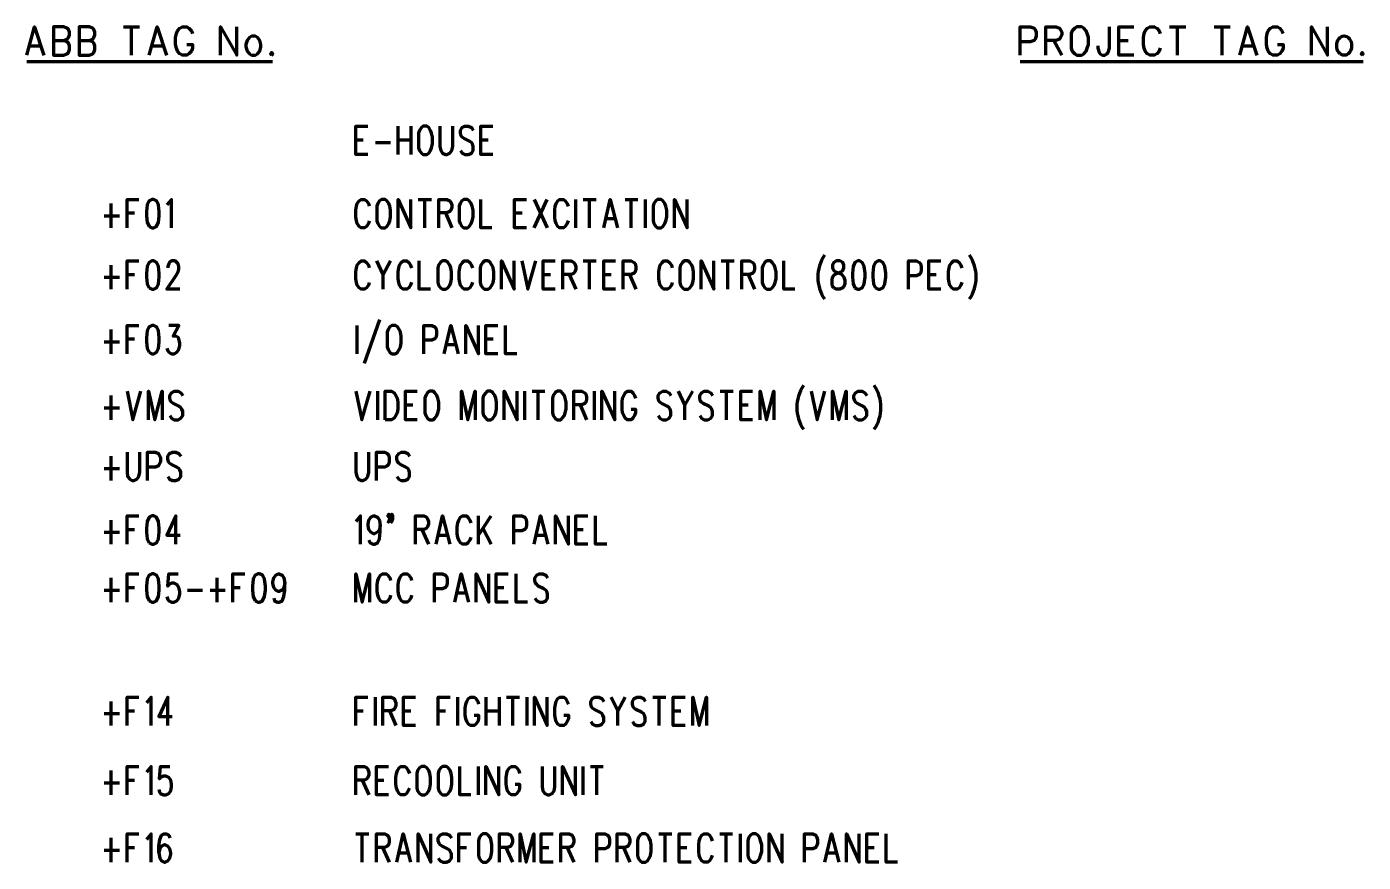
# Model space of a CAD drawing. Header units: metres. Extents: x 1223 to 5739, y -151236 to 19014.
# Drawn here: x 5436.4 to 5536, y -151033.2 to -150970.9 of the extents above; entities that cross this region are included whole.
import ezdxf

# ---------------------------------------------------------------- set-up
doc = ezdxf.new("R2010")
doc.units = ezdxf.units.M
doc.layers.add('PDF_Geometry', color=7, linetype='Continuous')

msp = doc.modelspace()

# ---------------------------------------------------------------- linework, layer by layer
at = {"layer": 'PDF_Geometry', "color": 8, "lineweight": 90}
for points in [[(5436.411, -150973.052), (5437, -150970.939), (5437.691, -150973.052)], [(5438.402, -150971.955), (5439.154, -150971.955), (5439.418, -150971.854), (5439.52, -150971.752), (5439.601, -150971.549), (5439.601, -150971.346), (5439.52, -150971.142), (5439.418, -150971.041), (5439.154, -150970.939), (5438.402, -150970.939), (5438.402, -150973.052), (5439.154, -150973.052), (5439.418, -150972.951), (5439.52, -150972.849), (5439.601, -150972.646), (5439.601, -150972.362), (5439.52, -150972.158), (5439.418, -150972.057), (5439.154, -150971.955)], [(5440.312, -150971.955), (5441.064, -150971.955), (5441.328, -150971.854), (5441.41, -150971.752), (5441.491, -150971.549), (5441.491, -150971.346), (5441.41, -150971.142), (5441.328, -150971.041), (5441.064, -150970.939), (5440.312, -150970.939), (5440.312, -150973.052), (5441.064, -150973.052), (5441.328, -150972.951), (5441.41, -150972.849), (5441.491, -150972.646), (5441.491, -150972.362), (5441.41, -150972.158), (5441.328, -150972.057), (5441.064, -150971.955)], [(5443.624, -150970.939), (5444.823, -150970.939)], [(5444.214, -150973.052), (5444.214, -150970.939)], [(5445.535, -150973.052), (5446.124, -150970.939), (5446.815, -150973.052)], [(5448.339, -150972.26), (5448.765, -150972.26), (5448.765, -150972.544), (5448.684, -150972.748), (5448.501, -150972.951), (5448.339, -150973.052), (5447.993, -150973.052), (5447.81, -150972.951), (5447.648, -150972.748), (5447.567, -150972.544), (5447.506, -150972.26), (5447.506, -150971.752), (5447.567, -150971.447), (5447.648, -150971.244), (5447.81, -150971.041), (5447.993, -150970.939), (5448.339, -150970.939), (5448.501, -150971.041), (5448.684, -150971.244), (5448.765, -150971.447)], [(5450.858, -150973.052), (5450.858, -150970.939), (5452.057, -150973.052), (5452.057, -150970.939)], [(5510.437, -150973.052), (5510.437, -150970.939), (5511.189, -150970.939), (5511.473, -150971.041), (5511.555, -150971.142), (5511.636, -150971.346), (5511.636, -150971.65), (5511.555, -150971.854), (5511.473, -150971.955), (5511.189, -150972.057), (5510.437, -150972.057)], [(5512.347, -150973.052), (5512.347, -150970.939), (5513.099, -150970.939), (5513.363, -150971.041), (5513.444, -150971.142), (5513.546, -150971.346), (5513.546, -150971.549), (5513.444, -150971.752), (5513.363, -150971.854), (5513.099, -150971.955), (5512.347, -150971.955)], [(5516.228, -150972.362), (5516.228, -150972.544), (5516.309, -150972.849), (5516.391, -150972.951), (5516.574, -150973.052), (5516.736, -150973.052), (5516.899, -150972.951), (5516.98, -150972.849), (5517.082, -150972.544), (5517.082, -150970.939)], [(5518.91, -150973.052), (5517.793, -150973.052), (5517.793, -150970.939), (5518.91, -150970.939)], [(5520.861, -150972.544), (5520.78, -150972.748), (5520.617, -150972.951), (5520.434, -150973.052), (5520.089, -150973.052), (5519.926, -150972.951), (5519.744, -150972.748), (5519.662, -150972.544), (5519.622, -150972.26), (5519.622, -150971.752), (5519.662, -150971.447), (5519.744, -150971.244), (5519.926, -150971.041), (5520.089, -150970.939), (5520.434, -150970.939), (5520.617, -150971.041), (5520.78, -150971.244), (5520.861, -150971.447)], [(5521.572, -150970.939), (5522.771, -150970.939)], [(5522.162, -150973.052), (5522.162, -150970.939)], [(5524.885, -150970.939), (5526.083, -150970.939)], [(5525.474, -150973.052), (5525.474, -150970.939)], [(5526.795, -150973.052), (5527.384, -150970.939), (5528.075, -150973.052)], [(5529.599, -150972.26), (5530.026, -150972.26), (5530.026, -150972.544), (5529.944, -150972.748), (5529.782, -150972.951), (5529.599, -150973.052), (5529.253, -150973.052), (5529.091, -150972.951), (5528.908, -150972.748), (5528.827, -150972.544), (5528.786, -150972.26), (5528.786, -150971.752), (5528.827, -150971.447), (5528.908, -150971.244), (5529.091, -150971.041), (5529.253, -150970.939), (5529.599, -150970.939), (5529.782, -150971.041), (5529.944, -150971.244), (5530.026, -150971.447)], [(5532.139, -150973.052), (5532.139, -150970.939), (5533.338, -150973.052), (5533.338, -150970.939)], [(5436.573, -150972.362), (5437.447, -150972.362)], [(5445.697, -150972.362), (5446.551, -150972.362)], [(5512.936, -150971.955), (5513.546, -150973.052)], [(5517.793, -150971.955), (5518.484, -150971.955)], [(5526.957, -150972.362), (5527.831, -150972.362)], [(5436.411, -150973.52), (5454.719, -150973.52)], [(5510.437, -150973.52), (5536, -150973.52)], [(5461.831, -150980.469), (5460.937, -150980.469), (5460.937, -150978.356), (5461.831, -150978.356)], [(5464.087, -150980.469), (5464.087, -150978.356)], [(5465.042, -150978.356), (5465.042, -150980.469)], [(5467.196, -150978.356), (5467.196, -150979.86), (5467.257, -150980.164), (5467.399, -150980.368), (5467.602, -150980.469), (5467.744, -150980.469), (5467.948, -150980.368), (5468.09, -150980.164), (5468.151, -150979.86), (5468.151, -150978.356)], [(5468.72, -150980.164), (5468.862, -150980.368), (5469.065, -150980.469), (5469.329, -150980.469), (5469.553, -150980.368), (5469.675, -150980.164), (5469.675, -150979.86), (5469.614, -150979.677), (5469.553, -150979.575), (5469.411, -150979.474), (5469.004, -150979.27), (5468.862, -150979.169), (5468.781, -150979.067), (5468.72, -150978.864), (5468.72, -150978.661), (5468.862, -150978.458), (5469.065, -150978.356), (5469.329, -150978.356), (5469.553, -150978.458), (5469.675, -150978.661)], [(5471.138, -150980.469), (5470.244, -150980.469), (5470.244, -150978.356), (5471.138, -150978.356)], [(5460.937, -150979.372), (5461.486, -150979.372)], [(5462.4, -150979.575), (5463.518, -150979.575)], [(5464.087, -150979.372), (5465.042, -150979.372)], [(5470.244, -150979.372), (5470.792, -150979.372)], [(5442.69, -150985.915), (5442.69, -150984.107)], [(5443.889, -150985.915), (5443.889, -150983.802), (5444.762, -150983.802)], [(5447.201, -150985.915), (5447.201, -150983.802), (5446.855, -150984.208)], [(5461.933, -150985.407), (5461.872, -150985.61), (5461.73, -150985.813), (5461.587, -150985.915), (5461.323, -150985.915), (5461.181, -150985.813), (5461.039, -150985.61), (5460.978, -150985.407), (5460.937, -150985.123), (5460.937, -150984.615), (5460.978, -150984.31), (5461.039, -150984.107), (5461.181, -150983.903), (5461.323, -150983.802), (5461.587, -150983.802), (5461.73, -150983.903), (5461.872, -150984.107), (5461.933, -150984.31)], [(5464.087, -150985.915), (5464.087, -150983.802), (5465.042, -150985.915), (5465.042, -150983.802)], [(5465.59, -150983.802), (5466.566, -150983.802)], [(5466.078, -150985.915), (5466.078, -150983.802)], [(5467.114, -150985.915), (5467.114, -150983.802), (5467.724, -150983.802), (5467.948, -150983.903), (5468.009, -150984.005), (5468.09, -150984.208), (5468.09, -150984.411), (5468.009, -150984.615), (5467.948, -150984.716), (5467.724, -150984.818), (5467.114, -150984.818)], [(5471.077, -150985.915), (5470.244, -150985.915), (5470.244, -150983.802)], [(5473.658, -150985.915), (5472.763, -150985.915), (5472.763, -150983.802), (5473.658, -150983.802)], [(5474.227, -150985.915), (5475.182, -150983.802)], [(5474.227, -150983.802), (5475.182, -150985.915)], [(5476.746, -150985.407), (5476.685, -150985.61), (5476.543, -150985.813), (5476.401, -150985.915), (5476.116, -150985.915), (5475.994, -150985.813), (5475.852, -150985.61), (5475.791, -150985.407), (5475.751, -150985.123), (5475.751, -150984.615), (5475.791, -150984.31), (5475.852, -150984.107), (5475.994, -150983.903), (5476.116, -150983.802), (5476.401, -150983.802), (5476.543, -150983.903), (5476.685, -150984.107), (5476.746, -150984.31)], [(5477.315, -150985.915), (5477.315, -150983.802)], [(5477.884, -150983.802), (5478.839, -150983.802)], [(5478.351, -150985.915), (5478.351, -150983.802)], [(5479.408, -150985.915), (5479.875, -150983.802), (5480.424, -150985.915)], [(5480.993, -150983.802), (5481.948, -150983.802)], [(5481.46, -150985.915), (5481.46, -150983.802)], [(5482.517, -150985.915), (5482.517, -150983.802)], [(5484.671, -150985.915), (5484.671, -150983.802), (5485.626, -150985.915), (5485.626, -150983.802)], [(5442.182, -150985.021), (5443.32, -150985.021)], [(5443.889, -150984.818), (5444.437, -150984.818)], [(5467.602, -150984.818), (5468.09, -150985.915)], [(5472.763, -150984.818), (5473.332, -150984.818)], [(5479.53, -150985.224), (5480.221, -150985.224)], [(5442.69, -150990.507), (5442.69, -150988.699)], [(5443.889, -150990.507), (5443.889, -150988.394), (5444.762, -150988.394)], [(5447.81, -150990.507), (5446.855, -150990.507), (5447.526, -150989.512), (5447.688, -150989.207), (5447.749, -150989.004), (5447.749, -150988.8), (5447.688, -150988.597), (5447.607, -150988.496), (5447.465, -150988.394), (5447.201, -150988.394), (5447.059, -150988.496), (5446.998, -150988.597), (5446.916, -150988.8), (5446.916, -150988.902)], [(5461.933, -150989.999), (5461.872, -150990.203), (5461.73, -150990.406), (5461.587, -150990.507), (5461.323, -150990.507), (5461.181, -150990.406), (5461.039, -150990.203), (5460.978, -150989.999), (5460.937, -150989.715), (5460.937, -150989.207), (5460.978, -150988.902), (5461.039, -150988.699), (5461.181, -150988.496), (5461.323, -150988.394), (5461.587, -150988.394), (5461.73, -150988.496), (5461.872, -150988.699), (5461.933, -150988.902)], [(5462.969, -150990.507), (5462.969, -150989.41), (5462.502, -150988.394)], [(5463.518, -150988.394), (5462.969, -150989.41)], [(5465.082, -150989.999), (5465.001, -150990.203), (5464.879, -150990.406), (5464.737, -150990.507), (5464.453, -150990.507), (5464.31, -150990.406), (5464.188, -150990.203), (5464.127, -150989.999), (5464.087, -150989.715), (5464.087, -150989.207), (5464.127, -150988.902), (5464.188, -150988.699), (5464.31, -150988.496), (5464.453, -150988.394), (5464.737, -150988.394), (5464.879, -150988.496), (5465.001, -150988.699), (5465.082, -150988.902)], [(5466.485, -150990.507), (5465.651, -150990.507), (5465.651, -150988.394)], [(5469.634, -150989.999), (5469.553, -150990.203), (5469.431, -150990.406), (5469.289, -150990.507), (5469.004, -150990.507), (5468.882, -150990.406), (5468.74, -150990.203), (5468.679, -150989.999), (5468.638, -150989.715), (5468.638, -150989.207), (5468.679, -150988.902), (5468.74, -150988.699), (5468.882, -150988.496), (5469.004, -150988.394), (5469.289, -150988.394), (5469.431, -150988.496), (5469.553, -150988.699), (5469.634, -150988.902)], [(5471.788, -150990.507), (5471.788, -150988.394), (5472.743, -150990.507), (5472.743, -150988.394)], [(5473.292, -150988.394), (5473.739, -150990.507), (5474.348, -150988.394)], [(5475.791, -150990.507), (5474.897, -150990.507), (5474.897, -150988.394), (5475.791, -150988.394)], [(5476.36, -150990.507), (5476.36, -150988.394), (5476.97, -150988.394), (5477.173, -150988.496), (5477.254, -150988.597), (5477.315, -150988.8), (5477.315, -150989.004), (5477.254, -150989.207), (5477.173, -150989.309), (5476.97, -150989.41), (5476.36, -150989.41)], [(5477.884, -150988.394), (5478.839, -150988.394)], [(5478.351, -150990.507), (5478.351, -150988.394)], [(5480.282, -150990.507), (5479.408, -150990.507), (5479.408, -150988.394), (5480.282, -150988.394)], [(5480.851, -150990.507), (5480.851, -150988.394), (5481.46, -150988.394), (5481.684, -150988.496), (5481.745, -150988.597), (5481.806, -150988.8), (5481.806, -150989.004), (5481.745, -150989.207), (5481.684, -150989.309), (5481.46, -150989.41), (5480.851, -150989.41)], [(5484.508, -150989.999), (5484.448, -150990.203), (5484.305, -150990.406), (5484.163, -150990.507), (5483.879, -150990.507), (5483.757, -150990.406), (5483.614, -150990.203), (5483.553, -150989.999), (5483.513, -150989.715), (5483.513, -150989.207), (5483.553, -150988.902), (5483.614, -150988.699), (5483.757, -150988.496), (5483.879, -150988.394), (5484.163, -150988.394), (5484.305, -150988.496), (5484.448, -150988.699), (5484.508, -150988.902)], [(5486.662, -150990.507), (5486.662, -150988.394), (5487.617, -150990.507), (5487.617, -150988.394)], [(5488.166, -150988.394), (5489.121, -150988.394)], [(5488.654, -150990.507), (5488.654, -150988.394)], [(5489.69, -150990.507), (5489.69, -150988.394), (5490.3, -150988.394), (5490.523, -150988.496), (5490.584, -150988.597), (5490.645, -150988.8), (5490.645, -150989.004), (5490.584, -150989.207), (5490.523, -150989.309), (5490.3, -150989.41), (5489.69, -150989.41)], [(5493.653, -150990.507), (5492.819, -150990.507), (5492.819, -150988.394)], [(5502.106, -150990.507), (5502.106, -150988.394), (5502.715, -150988.394), (5502.939, -150988.496), (5503, -150988.597), (5503.061, -150988.8), (5503.061, -150989.105), (5503, -150989.309), (5502.939, -150989.41), (5502.715, -150989.512), (5502.106, -150989.512)], [(5504.524, -150990.507), (5503.63, -150990.507), (5503.63, -150988.394), (5504.524, -150988.394)], [(5506.088, -150989.999), (5506.007, -150990.203), (5505.885, -150990.406), (5505.743, -150990.507), (5505.459, -150990.507), (5505.337, -150990.406), (5505.194, -150990.203), (5505.133, -150989.999), (5505.093, -150989.715), (5505.093, -150989.207), (5505.133, -150988.902), (5505.194, -150988.699), (5505.337, -150988.496), (5505.459, -150988.394), (5505.743, -150988.394), (5505.885, -150988.496), (5506.007, -150988.699), (5506.088, -150988.902)], [(5442.182, -150989.613), (5443.32, -150989.613)], [(5443.889, -150989.41), (5444.437, -150989.41)], [(5474.897, -150989.41), (5475.446, -150989.41)], [(5476.827, -150989.41), (5477.315, -150990.507)], [(5479.408, -150989.41), (5479.957, -150989.41)], [(5481.318, -150989.41), (5481.806, -150990.507)], [(5490.178, -150989.41), (5490.645, -150990.507)], [(5503.63, -150989.41), (5504.178, -150989.41)], [(5461.587, -150996.014), (5462.725, -150992.763)], [(5442.69, -150995.303), (5442.69, -150993.494)], [(5443.889, -150995.303), (5443.889, -150993.19), (5444.762, -150993.19)], [(5446.855, -150994.897), (5446.916, -150995.1), (5446.998, -150995.201), (5447.201, -150995.303), (5447.404, -150995.303), (5447.607, -150995.201), (5447.749, -150994.998), (5447.81, -150994.693), (5447.81, -150994.51), (5447.749, -150994.206), (5447.688, -150994.104), (5447.526, -150994.002), (5447.323, -150994.002), (5447.749, -150993.19), (5446.998, -150993.19)], [(5461.039, -150995.303), (5461.039, -150993.19)], [(5465.997, -150995.303), (5465.997, -150993.19), (5466.606, -150993.19), (5466.83, -150993.291), (5466.891, -150993.393), (5466.952, -150993.596), (5466.952, -150993.901), (5466.891, -150994.104), (5466.83, -150994.206), (5466.606, -150994.307), (5465.997, -150994.307)], [(5467.521, -150995.303), (5468.009, -150993.19), (5468.557, -150995.303)], [(5469.126, -150995.303), (5469.126, -150993.19), (5470.081, -150995.303), (5470.081, -150993.19)], [(5471.524, -150995.303), (5470.63, -150995.303), (5470.63, -150993.19), (5471.524, -150993.19)], [(5472.926, -150995.303), (5472.093, -150995.303), (5472.093, -150993.19)], [(5442.182, -150994.409), (5443.32, -150994.409)], [(5443.889, -150994.206), (5444.437, -150994.206)], [(5467.663, -150994.612), (5468.354, -150994.612)], [(5470.63, -150994.206), (5471.178, -150994.206)], [(5442.69, -151000.22), (5442.69, -150998.412)], [(5443.889, -150998.107), (5444.315, -151000.22), (5444.925, -150998.107)], [(5445.474, -151000.22), (5445.474, -150998.107), (5445.961, -151000.22), (5446.51, -150998.107), (5446.51, -151000.22)], [(5447.079, -150999.916), (5447.201, -151000.119), (5447.404, -151000.22), (5447.688, -151000.22), (5447.892, -151000.119), (5448.034, -150999.916), (5448.034, -150999.611), (5447.973, -150999.428), (5447.892, -150999.326), (5447.749, -150999.225), (5447.343, -150999.022), (5447.201, -150998.92), (5447.119, -150998.818), (5447.079, -150998.615), (5447.079, -150998.412), (5447.201, -150998.209), (5447.404, -150998.107), (5447.688, -150998.107), (5447.892, -150998.209), (5448.034, -150998.412)], [(5460.937, -150998.107), (5461.384, -151000.22), (5461.994, -150998.107)], [(5462.563, -151000.22), (5462.563, -150998.107)], [(5465.509, -151000.22), (5464.635, -151000.22), (5464.635, -150998.107), (5465.509, -150998.107)], [(5468.801, -151000.22), (5468.801, -150998.107), (5469.289, -151000.22), (5469.837, -150998.107), (5469.837, -151000.22)], [(5471.991, -151000.22), (5471.991, -150998.107), (5472.946, -151000.22), (5472.946, -150998.107)], [(5473.515, -151000.22), (5473.515, -150998.107)], [(5474.064, -150998.107), (5475.019, -150998.107)], [(5474.531, -151000.22), (5474.531, -150998.107)], [(5477.173, -151000.22), (5477.173, -150998.107), (5477.783, -150998.107), (5478.006, -150998.209), (5478.067, -150998.31), (5478.128, -150998.514), (5478.128, -150998.717), (5478.067, -150998.92), (5478.006, -150999.022), (5477.783, -150999.123), (5477.173, -150999.123)], [(5478.717, -151000.22), (5478.717, -150998.107)], [(5479.266, -151000.22), (5479.266, -150998.107), (5480.221, -151000.22), (5480.221, -150998.107)], [(5481.44, -150999.428), (5481.765, -150999.428), (5481.765, -150999.712), (5481.704, -150999.916), (5481.562, -151000.119), (5481.44, -151000.22), (5481.156, -151000.22), (5481.013, -151000.119), (5480.891, -150999.916), (5480.81, -150999.712), (5480.77, -150999.428), (5480.77, -150998.92), (5480.81, -150998.615), (5480.891, -150998.412), (5481.013, -150998.209), (5481.156, -150998.107), (5481.44, -150998.107), (5481.562, -150998.209), (5481.704, -150998.412), (5481.765, -150998.615)], [(5483.452, -150999.916), (5483.594, -151000.119), (5483.797, -151000.22), (5484.061, -151000.22), (5484.285, -151000.119), (5484.407, -150999.916), (5484.407, -150999.611), (5484.346, -150999.428), (5484.285, -150999.326), (5484.122, -150999.225), (5483.736, -150999.022), (5483.594, -150998.92), (5483.513, -150998.818), (5483.452, -150998.615), (5483.452, -150998.412), (5483.594, -150998.209), (5483.797, -150998.107), (5484.061, -150998.107), (5484.285, -150998.209), (5484.407, -150998.412)], [(5485.443, -151000.22), (5485.443, -150999.123), (5484.976, -150998.107)], [(5486.012, -150998.107), (5485.443, -150999.123)], [(5486.561, -150999.916), (5486.683, -151000.119), (5486.886, -151000.22), (5487.17, -151000.22), (5487.374, -151000.119), (5487.516, -150999.916), (5487.516, -150999.611), (5487.455, -150999.428), (5487.374, -150999.326), (5487.231, -150999.225), (5486.825, -150999.022), (5486.683, -150998.92), (5486.601, -150998.818), (5486.561, -150998.615), (5486.561, -150998.412), (5486.683, -150998.209), (5486.886, -150998.107), (5487.17, -150998.107), (5487.374, -150998.209), (5487.516, -150998.412)], [(5488.085, -150998.107), (5489.04, -150998.107)], [(5488.552, -151000.22), (5488.552, -150998.107)], [(5490.483, -151000.22), (5489.609, -151000.22), (5489.609, -150998.107), (5490.483, -150998.107)], [(5491.052, -151000.22), (5491.052, -150998.107), (5491.539, -151000.22), (5492.088, -150998.107), (5492.088, -151000.22)], [(5494.851, -150998.107), (5495.298, -151000.22), (5495.888, -150998.107)], [(5496.457, -151000.22), (5496.457, -150998.107), (5496.924, -151000.22), (5497.473, -150998.107), (5497.473, -151000.22)], [(5498.042, -150999.916), (5498.164, -151000.119), (5498.367, -151000.22), (5498.651, -151000.22), (5498.854, -151000.119), (5498.997, -150999.916), (5498.997, -150999.611), (5498.936, -150999.428), (5498.854, -150999.326), (5498.712, -150999.225), (5498.306, -150999.022), (5498.164, -150998.92), (5498.103, -150998.818), (5498.042, -150998.615), (5498.042, -150998.412), (5498.164, -150998.209), (5498.367, -150998.107), (5498.651, -150998.107), (5498.854, -150998.209), (5498.997, -150998.412)], [(5442.182, -150999.326), (5443.32, -150999.326)], [(5464.635, -150999.123), (5465.184, -150999.123)], [(5477.64, -150999.123), (5478.128, -151000.22)], [(5489.609, -150999.123), (5490.157, -150999.123)], [(5443.889, -151002.639), (5443.889, -151004.142), (5443.929, -151004.447), (5444.092, -151004.65), (5444.275, -151004.752), (5444.417, -151004.752), (5444.62, -151004.65), (5444.762, -151004.447), (5444.844, -151004.142), (5444.844, -151002.639)], [(5445.413, -151004.752), (5445.413, -151002.639), (5446.002, -151002.639), (5446.225, -151002.74), (5446.286, -151002.842), (5446.368, -151003.045), (5446.368, -151003.35), (5446.286, -151003.553), (5446.225, -151003.655), (5446.002, -151003.756), (5445.413, -151003.756)], [(5446.916, -151004.447), (5447.059, -151004.65), (5447.262, -151004.752), (5447.526, -151004.752), (5447.749, -151004.65), (5447.892, -151004.447), (5447.892, -151004.142), (5447.81, -151003.959), (5447.749, -151003.858), (5447.607, -151003.756), (5447.201, -151003.553), (5447.059, -151003.451), (5446.977, -151003.35), (5446.916, -151003.147), (5446.916, -151002.943), (5447.059, -151002.74), (5447.262, -151002.639), (5447.526, -151002.639), (5447.749, -151002.74), (5447.892, -151002.943)], [(5460.937, -151002.639), (5460.937, -151004.142), (5460.998, -151004.447), (5461.14, -151004.65), (5461.344, -151004.752), (5461.486, -151004.752), (5461.669, -151004.65), (5461.831, -151004.447), (5461.892, -151004.142), (5461.892, -151002.639)], [(5462.461, -151004.752), (5462.461, -151002.639), (5463.071, -151002.639), (5463.274, -151002.74), (5463.355, -151002.842), (5463.416, -151003.045), (5463.416, -151003.35), (5463.355, -151003.553), (5463.274, -151003.655), (5463.071, -151003.756), (5462.461, -151003.756)], [(5463.985, -151004.447), (5464.127, -151004.65), (5464.31, -151004.752), (5464.595, -151004.752), (5464.798, -151004.65), (5464.94, -151004.447), (5464.94, -151004.142), (5464.879, -151003.959), (5464.798, -151003.858), (5464.656, -151003.756), (5464.249, -151003.553), (5464.127, -151003.451), (5464.046, -151003.35), (5463.985, -151003.147), (5463.985, -151002.943), (5464.127, -151002.74), (5464.31, -151002.639), (5464.595, -151002.639), (5464.798, -151002.74), (5464.94, -151002.943)], [(5442.69, -151004.752), (5442.69, -151002.943)], [(5442.182, -151003.858), (5443.32, -151003.858)], [(5442.69, -151009.507), (5442.69, -151007.698)], [(5443.889, -151009.507), (5443.889, -151007.393), (5444.762, -151007.393)], [(5447.526, -151009.507), (5447.526, -151007.393), (5446.855, -151008.816), (5447.851, -151008.816)], [(5461.283, -151009.507), (5461.283, -151007.393), (5460.937, -151007.8)], [(5461.913, -151009.202), (5461.994, -151009.405), (5462.197, -151009.507), (5462.319, -151009.507), (5462.542, -151009.405), (5462.685, -151009.1), (5462.746, -151008.613), (5462.746, -151008.105), (5462.685, -151008.409), (5462.542, -151008.613), (5462.319, -151008.714), (5462.258, -151008.714), (5462.055, -151008.613), (5461.913, -151008.409), (5461.852, -151008.105), (5461.852, -151008.003), (5461.913, -151007.698), (5462.055, -151007.495), (5462.258, -151007.393), (5462.319, -151007.393), (5462.542, -151007.495), (5462.685, -151007.698), (5462.746, -151008.105)], [(5463.315, -151007.901), (5463.396, -151007.8), (5463.457, -151007.597), (5463.457, -151007.393), (5463.396, -151007.495), (5463.315, -151007.393), (5463.396, -151007.271), (5463.457, -151007.393)], [(5463.538, -151007.901), (5463.619, -151007.8), (5463.68, -151007.597), (5463.68, -151007.393), (5463.619, -151007.495), (5463.538, -151007.393), (5463.619, -151007.271), (5463.68, -151007.393)], [(5465.387, -151009.507), (5465.387, -151007.393), (5465.997, -151007.393), (5466.2, -151007.495), (5466.281, -151007.597), (5466.342, -151007.8), (5466.342, -151008.003), (5466.281, -151008.206), (5466.2, -151008.308), (5465.997, -151008.409), (5465.387, -151008.409)], [(5466.911, -151009.507), (5467.379, -151007.393), (5467.927, -151009.507)], [(5469.492, -151008.999), (5469.431, -151009.202), (5469.289, -151009.405), (5469.167, -151009.507), (5468.882, -151009.507), (5468.74, -151009.405), (5468.598, -151009.202), (5468.537, -151008.999), (5468.496, -151008.714), (5468.496, -151008.206), (5468.537, -151007.901), (5468.598, -151007.698), (5468.74, -151007.495), (5468.882, -151007.393), (5469.167, -151007.393), (5469.289, -151007.495), (5469.431, -151007.698), (5469.492, -151007.901)], [(5470.061, -151009.507), (5470.061, -151007.393)], [(5470.061, -151008.816), (5471.016, -151007.393)], [(5472.703, -151009.507), (5472.703, -151007.393), (5473.312, -151007.393), (5473.515, -151007.495), (5473.597, -151007.597), (5473.658, -151007.8), (5473.658, -151008.105), (5473.597, -151008.308), (5473.515, -151008.409), (5473.312, -151008.511), (5472.703, -151008.511)], [(5474.227, -151009.507), (5474.694, -151007.393), (5475.243, -151009.507)], [(5475.811, -151009.507), (5475.811, -151007.393), (5476.767, -151009.507), (5476.767, -151007.393)], [(5478.209, -151009.507), (5477.315, -151009.507), (5477.315, -151007.393), (5478.209, -151007.393)], [(5479.632, -151009.507), (5478.799, -151009.507), (5478.799, -151007.393)], [(5442.182, -151008.613), (5443.32, -151008.613)], [(5443.889, -151008.409), (5444.437, -151008.409)], [(5465.855, -151008.409), (5466.342, -151009.507)], [(5470.406, -151008.308), (5471.016, -151009.507)], [(5477.315, -151008.409), (5477.884, -151008.409)], [(5467.033, -151008.816), (5467.724, -151008.816)], [(5474.369, -151008.816), (5475.039, -151008.816)], [(5442.69, -151013.815), (5442.69, -151012.006)], [(5443.889, -151013.815), (5443.889, -151011.701), (5444.762, -151011.701)], [(5446.855, -151013.408), (5446.916, -151013.611), (5446.998, -151013.713), (5447.201, -151013.815), (5447.404, -151013.815), (5447.607, -151013.713), (5447.749, -151013.51), (5447.81, -151013.205), (5447.81, -151013.022), (5447.749, -151012.717), (5447.607, -151012.514), (5447.404, -151012.412), (5447.201, -151012.412), (5446.998, -151012.514), (5446.916, -151012.616), (5446.998, -151011.701), (5447.688, -151011.701)], [(5450.594, -151013.815), (5450.594, -151012.006)], [(5451.773, -151013.815), (5451.773, -151011.701), (5452.667, -151011.701)], [(5454.821, -151013.51), (5454.882, -151013.713), (5455.085, -151013.815), (5455.227, -151013.815), (5455.451, -151013.713), (5455.573, -151013.408), (5455.654, -151012.92), (5455.654, -151012.412), (5455.573, -151012.717), (5455.451, -151012.92), (5455.227, -151013.022), (5455.166, -151013.022), (5454.963, -151012.92), (5454.821, -151012.717), (5454.76, -151012.412), (5454.76, -151012.311), (5454.821, -151012.006), (5454.963, -151011.803), (5455.166, -151011.701), (5455.227, -151011.701), (5455.451, -151011.803), (5455.573, -151012.006), (5455.654, -151012.412)], [(5460.937, -151013.815), (5460.937, -151011.701), (5461.405, -151013.815), (5461.953, -151011.701), (5461.953, -151013.815)], [(5463.518, -151013.307), (5463.457, -151013.51), (5463.315, -151013.713), (5463.193, -151013.815), (5462.908, -151013.815), (5462.766, -151013.713), (5462.644, -151013.51), (5462.563, -151013.307), (5462.522, -151013.022), (5462.522, -151012.514), (5462.563, -151012.209), (5462.644, -151012.006), (5462.766, -151011.803), (5462.908, -151011.701), (5463.193, -151011.701), (5463.315, -151011.803), (5463.457, -151012.006), (5463.518, -151012.209)], [(5465.082, -151013.307), (5465.021, -151013.51), (5464.879, -151013.713), (5464.757, -151013.815), (5464.473, -151013.815), (5464.331, -151013.713), (5464.209, -151013.51), (5464.127, -151013.307), (5464.087, -151013.022), (5464.087, -151012.514), (5464.127, -151012.209), (5464.209, -151012.006), (5464.331, -151011.803), (5464.473, -151011.701), (5464.757, -151011.701), (5464.879, -151011.803), (5465.021, -151012.006), (5465.082, -151012.209)], [(5466.789, -151013.815), (5466.789, -151011.701), (5467.399, -151011.701), (5467.602, -151011.803), (5467.683, -151011.904), (5467.744, -151012.108), (5467.744, -151012.412), (5467.683, -151012.616), (5467.602, -151012.717), (5467.399, -151012.819), (5466.789, -151012.819)], [(5468.313, -151013.815), (5468.781, -151011.701), (5469.329, -151013.815)], [(5469.898, -151013.815), (5469.898, -151011.701), (5470.853, -151013.815), (5470.853, -151011.701)], [(5472.296, -151013.815), (5471.402, -151013.815), (5471.402, -151011.701), (5472.296, -151011.701)], [(5473.719, -151013.815), (5472.885, -151013.815), (5472.885, -151011.701)], [(5474.267, -151013.51), (5474.409, -151013.713), (5474.613, -151013.815), (5474.877, -151013.815), (5475.08, -151013.713), (5475.222, -151013.51), (5475.222, -151013.205), (5475.161, -151013.022), (5475.08, -151012.92), (5474.938, -151012.819), (5474.531, -151012.616), (5474.409, -151012.514), (5474.328, -151012.412), (5474.267, -151012.209), (5474.267, -151012.006), (5474.409, -151011.803), (5474.613, -151011.701), (5474.877, -151011.701), (5475.08, -151011.803), (5475.222, -151012.006)], [(5442.182, -151012.92), (5443.32, -151012.92)], [(5443.889, -151012.717), (5444.437, -151012.717)], [(5448.379, -151012.92), (5449.517, -151012.92)], [(5450.086, -151012.92), (5451.204, -151012.92)], [(5451.773, -151012.717), (5452.321, -151012.717)], [(5468.435, -151013.124), (5469.126, -151013.124)], [(5471.402, -151012.717), (5471.971, -151012.717)], [(5442.69, -151023.02), (5442.69, -151021.211)], [(5443.889, -151023.02), (5443.889, -151020.906), (5444.762, -151020.906)], [(5445.677, -151023.02), (5445.677, -151020.906), (5445.331, -151021.313)], [(5446.916, -151023.02), (5446.916, -151020.906), (5446.246, -151022.329), (5447.241, -151022.329)], [(5460.937, -151023.02), (5460.937, -151020.906), (5461.831, -151020.906)], [(5462.4, -151023.02), (5462.4, -151020.906)], [(5462.949, -151023.02), (5462.949, -151020.906), (5463.558, -151020.906), (5463.782, -151021.008), (5463.843, -151021.11), (5463.924, -151021.313), (5463.924, -151021.516), (5463.843, -151021.719), (5463.782, -151021.821), (5463.558, -151021.922), (5462.949, -151021.922)], [(5465.367, -151023.02), (5464.473, -151023.02), (5464.473, -151020.906), (5465.367, -151020.906)], [(5467.074, -151023.02), (5467.074, -151020.906), (5467.968, -151020.906)], [(5468.537, -151023.02), (5468.537, -151020.906)], [(5469.756, -151022.227), (5470.081, -151022.227), (5470.081, -151022.512), (5470.02, -151022.715), (5469.878, -151022.918), (5469.756, -151023.02), (5469.472, -151023.02), (5469.329, -151022.918), (5469.207, -151022.715), (5469.126, -151022.512), (5469.086, -151022.227), (5469.086, -151021.719), (5469.126, -151021.414), (5469.207, -151021.211), (5469.329, -151021.008), (5469.472, -151020.906), (5469.756, -151020.906), (5469.878, -151021.008), (5470.02, -151021.211), (5470.081, -151021.414)], [(5470.65, -151023.02), (5470.65, -151020.906)], [(5471.605, -151020.906), (5471.605, -151023.02)], [(5472.154, -151020.906), (5473.129, -151020.906)], [(5472.642, -151023.02), (5472.642, -151020.906)], [(5473.698, -151023.02), (5473.698, -151020.906)], [(5474.247, -151023.02), (5474.247, -151020.906), (5475.202, -151023.02), (5475.202, -151020.906)], [(5476.421, -151022.227), (5476.767, -151022.227), (5476.767, -151022.512), (5476.685, -151022.715), (5476.563, -151022.918), (5476.421, -151023.02), (5476.137, -151023.02), (5475.994, -151022.918), (5475.872, -151022.715), (5475.811, -151022.512), (5475.771, -151022.227), (5475.771, -151021.719), (5475.811, -151021.414), (5475.872, -151021.211), (5475.994, -151021.008), (5476.137, -151020.906), (5476.421, -151020.906), (5476.563, -151021.008), (5476.685, -151021.211), (5476.767, -151021.414)], [(5478.453, -151022.715), (5478.575, -151022.918), (5478.778, -151023.02), (5479.042, -151023.02), (5479.266, -151022.918), (5479.408, -151022.715), (5479.408, -151022.41), (5479.327, -151022.227), (5479.266, -151022.126), (5479.124, -151022.024), (5478.717, -151021.821), (5478.575, -151021.719), (5478.494, -151021.618), (5478.453, -151021.414), (5478.453, -151021.211), (5478.575, -151021.008), (5478.778, -151020.906), (5479.042, -151020.906), (5479.266, -151021.008), (5479.408, -151021.211)], [(5480.444, -151023.02), (5480.444, -151021.922), (5479.957, -151020.906)], [(5480.993, -151020.906), (5480.444, -151021.922)], [(5481.542, -151022.715), (5481.684, -151022.918), (5481.887, -151023.02), (5482.151, -151023.02), (5482.375, -151022.918), (5482.497, -151022.715), (5482.497, -151022.41), (5482.436, -151022.227), (5482.375, -151022.126), (5482.212, -151022.024), (5481.806, -151021.821), (5481.684, -151021.719), (5481.603, -151021.618), (5481.542, -151021.414), (5481.542, -151021.211), (5481.684, -151021.008), (5481.887, -151020.906), (5482.151, -151020.906), (5482.375, -151021.008), (5482.497, -151021.211)], [(5483.066, -151020.906), (5484.021, -151020.906)], [(5483.533, -151023.02), (5483.533, -151020.906)], [(5485.484, -151023.02), (5484.59, -151023.02), (5484.59, -151020.906), (5485.484, -151020.906)], [(5486.053, -151023.02), (5486.053, -151020.906), (5486.52, -151023.02), (5487.069, -151020.906), (5487.069, -151023.02)], [(5442.182, -151022.126), (5443.32, -151022.126)], [(5443.889, -151021.922), (5444.437, -151021.922)], [(5460.937, -151021.922), (5461.486, -151021.922)], [(5463.437, -151021.922), (5463.924, -151023.02)], [(5464.473, -151021.922), (5465.042, -151021.922)], [(5467.074, -151021.922), (5467.622, -151021.922)], [(5470.65, -151021.922), (5471.605, -151021.922)], [(5484.59, -151021.922), (5485.138, -151021.922)], [(5442.69, -151028.181), (5442.69, -151026.372)], [(5443.889, -151028.181), (5443.889, -151026.068), (5444.762, -151026.068)], [(5445.677, -151028.181), (5445.677, -151026.068), (5445.331, -151026.474)], [(5446.246, -151027.774), (5446.307, -151027.978), (5446.388, -151028.079), (5446.591, -151028.181), (5446.794, -151028.181), (5446.998, -151028.079), (5447.14, -151027.876), (5447.201, -151027.571), (5447.201, -151027.388), (5447.14, -151027.084), (5446.998, -151026.88), (5446.794, -151026.779), (5446.591, -151026.779), (5446.388, -151026.88), (5446.307, -151026.982), (5446.388, -151026.068), (5447.079, -151026.068)], [(5460.937, -151028.181), (5460.937, -151026.068), (5461.547, -151026.068), (5461.75, -151026.169), (5461.831, -151026.271), (5461.892, -151026.474), (5461.892, -151026.677), (5461.831, -151026.88), (5461.75, -151026.982), (5461.547, -151027.084), (5460.937, -151027.084)], [(5463.355, -151028.181), (5462.461, -151028.181), (5462.461, -151026.068), (5463.355, -151026.068)], [(5464.92, -151027.673), (5464.839, -151027.876), (5464.717, -151028.079), (5464.574, -151028.181), (5464.29, -151028.181), (5464.168, -151028.079), (5464.026, -151027.876), (5463.965, -151027.673), (5463.924, -151027.388), (5463.924, -151026.88), (5463.965, -151026.576), (5464.026, -151026.372), (5464.168, -151026.169), (5464.29, -151026.068), (5464.574, -151026.068), (5464.717, -151026.169), (5464.839, -151026.372), (5464.92, -151026.576)], [(5469.512, -151028.181), (5468.679, -151028.181), (5468.679, -151026.068)], [(5470.081, -151028.181), (5470.081, -151026.068)], [(5470.63, -151028.181), (5470.63, -151026.068), (5471.585, -151028.181), (5471.585, -151026.068)], [(5472.804, -151027.388), (5473.129, -151027.388), (5473.129, -151027.673), (5473.068, -151027.876), (5472.926, -151028.079), (5472.804, -151028.181), (5472.52, -151028.181), (5472.377, -151028.079), (5472.235, -151027.876), (5472.174, -151027.673), (5472.134, -151027.388), (5472.134, -151026.88), (5472.174, -151026.576), (5472.235, -151026.372), (5472.377, -151026.169), (5472.52, -151026.068), (5472.804, -151026.068), (5472.926, -151026.169), (5473.068, -151026.372), (5473.129, -151026.576)], [(5474.816, -151026.068), (5474.816, -151027.571), (5474.877, -151027.876), (5475.019, -151028.079), (5475.222, -151028.181), (5475.364, -151028.181), (5475.568, -151028.079), (5475.71, -151027.876), (5475.771, -151027.571), (5475.771, -151026.068)], [(5476.34, -151028.181), (5476.34, -151026.068), (5477.295, -151028.181), (5477.295, -151026.068)], [(5477.864, -151028.181), (5477.864, -151026.068)], [(5478.412, -151026.068), (5479.367, -151026.068)], [(5478.88, -151028.181), (5478.88, -151026.068)], [(5442.182, -151027.287), (5443.32, -151027.287)], [(5443.889, -151027.084), (5444.437, -151027.084)], [(5461.405, -151027.084), (5461.892, -151028.181)], [(5462.461, -151027.084), (5463.01, -151027.084)], [(5442.69, -151033.2), (5442.69, -151031.391)], [(5443.889, -151033.2), (5443.889, -151031.087), (5444.762, -151031.087)], [(5445.677, -151033.2), (5445.677, -151031.087), (5445.331, -151031.493)], [(5446.246, -151032.509), (5446.327, -151032.895), (5446.449, -151033.098), (5446.652, -151033.2), (5446.733, -151033.2), (5446.937, -151033.098), (5447.079, -151032.895), (5447.14, -151032.59), (5447.14, -151032.509), (5447.079, -151032.204), (5446.937, -151032.001), (5446.733, -151031.899), (5446.652, -151031.899), (5446.449, -151032.001), (5446.327, -151032.204), (5446.246, -151032.509), (5446.246, -151032.001), (5446.327, -151031.493), (5446.449, -151031.188), (5446.652, -151031.087), (5446.794, -151031.087), (5446.998, -151031.188), (5447.079, -151031.391)], [(5460.937, -151031.087), (5461.892, -151031.087)], [(5461.405, -151033.2), (5461.405, -151031.087)], [(5462.461, -151033.2), (5462.461, -151031.087), (5463.071, -151031.087), (5463.274, -151031.188), (5463.355, -151031.29), (5463.416, -151031.493), (5463.416, -151031.696), (5463.355, -151031.899), (5463.274, -151032.001), (5463.071, -151032.103), (5462.461, -151032.103)], [(5463.985, -151033.2), (5464.453, -151031.087), (5465.001, -151033.2)], [(5465.57, -151033.2), (5465.57, -151031.087), (5466.525, -151033.2), (5466.525, -151031.087)], [(5467.074, -151032.895), (5467.216, -151033.098), (5467.419, -151033.2), (5467.683, -151033.2), (5467.907, -151033.098), (5468.049, -151032.895), (5468.049, -151032.59), (5467.968, -151032.407), (5467.907, -151032.306), (5467.765, -151032.204), (5467.358, -151032.001), (5467.216, -151031.899), (5467.135, -151031.798), (5467.074, -151031.595), (5467.074, -151031.391), (5467.216, -151031.188), (5467.419, -151031.087), (5467.683, -151031.087), (5467.907, -151031.188), (5468.049, -151031.391)], [(5468.598, -151033.2), (5468.598, -151031.087), (5469.492, -151031.087)], [(5471.646, -151033.2), (5471.646, -151031.087), (5472.255, -151031.087), (5472.479, -151031.188), (5472.54, -151031.29), (5472.601, -151031.493), (5472.601, -151031.696), (5472.54, -151031.899), (5472.479, -151032.001), (5472.255, -151032.103), (5471.646, -151032.103)], [(5473.17, -151033.2), (5473.17, -151031.087), (5473.637, -151033.2), (5474.206, -151031.087), (5474.206, -151033.2)], [(5475.649, -151033.2), (5474.755, -151033.2), (5474.755, -151031.087), (5475.649, -151031.087)], [(5476.218, -151033.2), (5476.218, -151031.087), (5476.827, -151031.087), (5477.051, -151031.188), (5477.112, -151031.29), (5477.173, -151031.493), (5477.173, -151031.696), (5477.112, -151031.899), (5477.051, -151032.001), (5476.827, -151032.103), (5476.218, -151032.103)], [(5478.88, -151033.2), (5478.88, -151031.087), (5479.489, -151031.087), (5479.693, -151031.188), (5479.774, -151031.29), (5479.835, -151031.493), (5479.835, -151031.798), (5479.774, -151032.001), (5479.693, -151032.103), (5479.489, -151032.204), (5478.88, -151032.204)], [(5480.404, -151033.2), (5480.404, -151031.087), (5481.013, -151031.087), (5481.217, -151031.188), (5481.278, -151031.29), (5481.359, -151031.493), (5481.359, -151031.696), (5481.278, -151031.899), (5481.217, -151032.001), (5481.013, -151032.103), (5480.404, -151032.103)], [(5483.513, -151031.087), (5484.468, -151031.087)], [(5483.98, -151033.2), (5483.98, -151031.087)], [(5485.931, -151033.2), (5485.037, -151033.2), (5485.037, -151031.087), (5485.931, -151031.087)], [(5487.496, -151032.692), (5487.414, -151032.895), (5487.292, -151033.098), (5487.15, -151033.2), (5486.866, -151033.2), (5486.723, -151033.098), (5486.601, -151032.895), (5486.52, -151032.692), (5486.48, -151032.407), (5486.48, -151031.899), (5486.52, -151031.595), (5486.601, -151031.391), (5486.723, -151031.188), (5486.866, -151031.087), (5487.15, -151031.087), (5487.292, -151031.188), (5487.414, -151031.391), (5487.496, -151031.595)], [(5488.044, -151031.087), (5488.999, -151031.087)], [(5488.532, -151033.2), (5488.532, -151031.087)], [(5489.589, -151033.2), (5489.589, -151031.087)], [(5491.722, -151033.2), (5491.722, -151031.087), (5492.697, -151033.2), (5492.697, -151031.087)], [(5494.364, -151033.2), (5494.364, -151031.087), (5494.973, -151031.087), (5495.197, -151031.188), (5495.258, -151031.29), (5495.339, -151031.493), (5495.339, -151031.798), (5495.258, -151032.001), (5495.197, -151032.103), (5494.973, -151032.204), (5494.364, -151032.204)], [(5495.888, -151033.2), (5496.375, -151031.087), (5496.924, -151033.2)], [(5497.493, -151033.2), (5497.493, -151031.087), (5498.448, -151033.2), (5498.448, -151031.087)], [(5499.891, -151033.2), (5498.997, -151033.2), (5498.997, -151031.087), (5499.891, -151031.087)], [(5501.293, -151033.2), (5500.46, -151033.2), (5500.46, -151031.087)], [(5442.182, -151032.306), (5443.32, -151032.306)], [(5443.889, -151032.103), (5444.437, -151032.103)], [(5462.929, -151032.103), (5463.416, -151033.2)], [(5464.127, -151032.509), (5464.798, -151032.509)], [(5468.598, -151032.103), (5469.167, -151032.103)], [(5472.113, -151032.103), (5472.601, -151033.2)], [(5474.755, -151032.103), (5475.324, -151032.103)], [(5476.685, -151032.103), (5477.173, -151033.2)], [(5480.871, -151032.103), (5481.359, -151033.2)], [(5485.037, -151032.103), (5485.585, -151032.103)], [(5496.03, -151032.509), (5496.721, -151032.509)], [(5498.997, -151032.103), (5499.545, -151032.103)]]:
    msp.add_lwpolyline(points, dxfattribs=at)
for points in [[(5453.012, -150972.951), (5453.175, -150973.052), (5453.439, -150973.052), (5453.602, -150972.951), (5453.784, -150972.748), (5453.866, -150972.443), (5453.866, -150972.26), (5453.784, -150971.955), (5453.602, -150971.752), (5453.439, -150971.65), (5453.175, -150971.65), (5453.012, -150971.752), (5452.829, -150971.955), (5452.748, -150972.26), (5452.748, -150972.443), (5452.829, -150972.748)], [(5514.501, -150972.951), (5514.664, -150973.052), (5515.009, -150973.052), (5515.172, -150972.951), (5515.354, -150972.748), (5515.436, -150972.544), (5515.517, -150972.26), (5515.517, -150971.752), (5515.436, -150971.447), (5515.354, -150971.244), (5515.172, -150971.041), (5515.009, -150970.939), (5514.664, -150970.939), (5514.501, -150971.041), (5514.318, -150971.244), (5514.237, -150971.447), (5514.237, -150971.752), (5514.237, -150972.26), (5514.237, -150972.544), (5514.318, -150972.748)], [(5454.658, -150973.052), (5454.739, -150972.951), (5454.658, -150972.849), (5454.577, -150972.951)], [(5535.918, -150973.052), (5536, -150972.951), (5535.918, -150972.849), (5535.837, -150972.951)], [(5465.814, -150980.368), (5465.956, -150980.469), (5466.22, -150980.469), (5466.363, -150980.368), (5466.505, -150980.164), (5466.566, -150979.961), (5466.647, -150979.677), (5466.647, -150979.169), (5466.566, -150978.864), (5466.505, -150978.661), (5466.363, -150978.458), (5466.22, -150978.356), (5465.956, -150978.356), (5465.814, -150978.458), (5465.672, -150978.661), (5465.611, -150978.864), (5465.611, -150979.169), (5465.611, -150979.677), (5465.611, -150979.961), (5465.672, -150980.164)], [(5445.535, -150985.813), (5445.738, -150985.915), (5445.88, -150985.915), (5446.083, -150985.813), (5446.225, -150985.509), (5446.286, -150985.021), (5446.286, -150984.716), (5446.225, -150984.208), (5446.083, -150983.903), (5445.88, -150983.802), (5445.738, -150983.802), (5445.535, -150983.903), (5445.392, -150984.208), (5445.331, -150984.716), (5445.331, -150985.021), (5445.392, -150985.509)], [(5462.705, -150985.813), (5462.847, -150985.915), (5463.111, -150985.915), (5463.233, -150985.813), (5463.396, -150985.61), (5463.457, -150985.407), (5463.518, -150985.123), (5463.518, -150984.615), (5463.457, -150984.31), (5463.396, -150984.107), (5463.233, -150983.903), (5463.111, -150983.802), (5462.847, -150983.802), (5462.705, -150983.903), (5462.563, -150984.107), (5462.502, -150984.31), (5462.502, -150984.615), (5462.502, -150985.123), (5462.502, -150985.407), (5462.563, -150985.61)], [(5468.842, -150985.813), (5468.984, -150985.915), (5469.248, -150985.915), (5469.39, -150985.813), (5469.533, -150985.61), (5469.594, -150985.407), (5469.675, -150985.123), (5469.675, -150984.615), (5469.594, -150984.31), (5469.533, -150984.107), (5469.39, -150983.903), (5469.248, -150983.802), (5468.984, -150983.802), (5468.842, -150983.903), (5468.699, -150984.107), (5468.638, -150984.31), (5468.638, -150984.615), (5468.638, -150985.123), (5468.638, -150985.407), (5468.699, -150985.61)], [(5483.289, -150985.813), (5483.411, -150985.915), (5483.696, -150985.915), (5483.818, -150985.813), (5483.96, -150985.61), (5484.041, -150985.407), (5484.102, -150985.123), (5484.102, -150984.615), (5484.041, -150984.31), (5483.96, -150984.107), (5483.818, -150983.903), (5483.696, -150983.802), (5483.411, -150983.802), (5483.289, -150983.903), (5483.127, -150984.107), (5483.086, -150984.31), (5483.086, -150984.615), (5483.086, -150985.123), (5483.086, -150985.407), (5483.127, -150985.61)], [(5445.535, -150990.406), (5445.738, -150990.507), (5445.88, -150990.507), (5446.083, -150990.406), (5446.225, -150990.101), (5446.286, -150989.613), (5446.286, -150989.309), (5446.225, -150988.8), (5446.083, -150988.496), (5445.88, -150988.394), (5445.738, -150988.394), (5445.535, -150988.496), (5445.392, -150988.8), (5445.331, -150989.309), (5445.331, -150989.613), (5445.392, -150990.101)], [(5467.236, -150990.406), (5467.379, -150990.507), (5467.643, -150990.507), (5467.785, -150990.406), (5467.927, -150990.203), (5468.009, -150989.999), (5468.069, -150989.715), (5468.069, -150989.207), (5468.009, -150988.902), (5467.927, -150988.699), (5467.785, -150988.496), (5467.643, -150988.394), (5467.379, -150988.394), (5467.236, -150988.496), (5467.094, -150988.699), (5467.033, -150988.902), (5467.033, -150989.207), (5467.033, -150989.715), (5467.033, -150989.999), (5467.094, -150990.203)], [(5470.406, -150990.406), (5470.528, -150990.507), (5470.792, -150990.507), (5470.935, -150990.406), (5471.077, -150990.203), (5471.158, -150989.999), (5471.219, -150989.715), (5471.219, -150989.207), (5471.158, -150988.902), (5471.077, -150988.699), (5470.935, -150988.496), (5470.792, -150988.394), (5470.528, -150988.394), (5470.406, -150988.496), (5470.244, -150988.699), (5470.203, -150988.902), (5470.203, -150989.207), (5470.203, -150989.715), (5470.203, -150989.999), (5470.244, -150990.203)], [(5485.281, -150990.406), (5485.403, -150990.507), (5485.687, -150990.507), (5485.809, -150990.406), (5485.972, -150990.203), (5486.032, -150989.999), (5486.093, -150989.715), (5486.093, -150989.207), (5486.032, -150988.902), (5485.972, -150988.699), (5485.809, -150988.496), (5485.687, -150988.394), (5485.403, -150988.394), (5485.281, -150988.496), (5485.118, -150988.699), (5485.077, -150988.902), (5485.077, -150989.207), (5485.077, -150989.715), (5485.077, -150989.999), (5485.118, -150990.203)], [(5491.417, -150990.406), (5491.56, -150990.507), (5491.824, -150990.507), (5491.966, -150990.406), (5492.108, -150990.203), (5492.169, -150989.999), (5492.25, -150989.715), (5492.25, -150989.207), (5492.169, -150988.902), (5492.108, -150988.699), (5491.966, -150988.496), (5491.824, -150988.394), (5491.56, -150988.394), (5491.417, -150988.496), (5491.275, -150988.699), (5491.214, -150988.902), (5491.214, -150989.207), (5491.214, -150989.715), (5491.214, -150989.999), (5491.275, -150990.203)], [(5496.538, -150990.406), (5496.457, -150990.304), (5496.416, -150990.101), (5496.416, -150989.817), (5496.457, -150989.613), (5496.619, -150989.41), (5496.822, -150989.309), (5497.087, -150989.207), (5497.229, -150989.105), (5497.29, -150988.902), (5497.29, -150988.699), (5497.229, -150988.496), (5497.005, -150988.394), (5496.741, -150988.394), (5496.538, -150988.496), (5496.457, -150988.699), (5496.457, -150988.902), (5496.538, -150989.105), (5496.68, -150989.207), (5496.944, -150989.309), (5497.148, -150989.41), (5497.29, -150989.613), (5497.371, -150989.817), (5497.371, -150990.101), (5497.29, -150990.304), (5497.229, -150990.406), (5497.005, -150990.507), (5496.741, -150990.507)], [(5498.123, -150990.406), (5498.326, -150990.507), (5498.468, -150990.507), (5498.672, -150990.406), (5498.814, -150990.101), (5498.895, -150989.613), (5498.895, -150989.309), (5498.814, -150988.8), (5498.672, -150988.496), (5498.468, -150988.394), (5498.326, -150988.394), (5498.123, -150988.496), (5497.981, -150988.8), (5497.94, -150989.309), (5497.94, -150989.613), (5497.981, -150990.101)], [(5499.647, -150990.406), (5499.85, -150990.507), (5499.992, -150990.507), (5500.196, -150990.406), (5500.338, -150990.101), (5500.419, -150989.613), (5500.419, -150989.309), (5500.338, -150988.8), (5500.196, -150988.496), (5499.992, -150988.394), (5499.85, -150988.394), (5499.647, -150988.496), (5499.505, -150988.8), (5499.444, -150989.309), (5499.444, -150989.613), (5499.505, -150990.101)], [(5445.535, -150995.201), (5445.738, -150995.303), (5445.88, -150995.303), (5446.083, -150995.201), (5446.225, -150994.897), (5446.286, -150994.409), (5446.286, -150994.104), (5446.225, -150993.596), (5446.083, -150993.291), (5445.88, -150993.19), (5445.738, -150993.19), (5445.535, -150993.291), (5445.392, -150993.596), (5445.331, -150994.104), (5445.331, -150994.409), (5445.392, -150994.897)], [(5463.477, -150995.201), (5463.619, -150995.303), (5463.884, -150995.303), (5464.026, -150995.201), (5464.168, -150994.998), (5464.249, -150994.795), (5464.31, -150994.51), (5464.31, -150994.002), (5464.249, -150993.698), (5464.168, -150993.494), (5464.026, -150993.291), (5463.884, -150993.19), (5463.619, -150993.19), (5463.477, -150993.291), (5463.335, -150993.494), (5463.274, -150993.698), (5463.274, -150994.002), (5463.274, -150994.51), (5463.274, -150994.795), (5463.335, -150994.998)], [(5463.111, -151000.22), (5463.111, -150998.107), (5463.579, -150998.107), (5463.782, -150998.209), (5463.924, -150998.412), (5464.005, -150998.615), (5464.066, -150998.92), (5464.066, -150999.428), (5464.005, -150999.712), (5463.924, -150999.916), (5463.782, -151000.119), (5463.579, -151000.22)], [(5466.281, -151000.119), (5466.424, -151000.22), (5466.688, -151000.22), (5466.83, -151000.119), (5466.972, -150999.916), (5467.033, -150999.712), (5467.114, -150999.428), (5467.114, -150998.92), (5467.033, -150998.615), (5466.972, -150998.412), (5466.83, -150998.209), (5466.688, -150998.107), (5466.424, -150998.107), (5466.281, -150998.209), (5466.139, -150998.412), (5466.078, -150998.615), (5466.078, -150998.92), (5466.078, -150999.428), (5466.078, -150999.712), (5466.139, -150999.916)], [(5470.61, -151000.119), (5470.731, -151000.22), (5470.996, -151000.22), (5471.138, -151000.119), (5471.28, -150999.916), (5471.361, -150999.712), (5471.422, -150999.428), (5471.422, -150998.92), (5471.361, -150998.615), (5471.28, -150998.412), (5471.138, -150998.209), (5470.996, -150998.107), (5470.731, -150998.107), (5470.61, -150998.209), (5470.447, -150998.412), (5470.406, -150998.615), (5470.406, -150998.92), (5470.406, -150999.428), (5470.406, -150999.712), (5470.447, -150999.916)], [(5475.791, -151000.119), (5475.933, -151000.22), (5476.198, -151000.22), (5476.319, -151000.119), (5476.482, -150999.916), (5476.543, -150999.712), (5476.604, -150999.428), (5476.604, -150998.92), (5476.543, -150998.615), (5476.482, -150998.412), (5476.319, -150998.209), (5476.198, -150998.107), (5475.933, -150998.107), (5475.791, -150998.209), (5475.649, -150998.412), (5475.588, -150998.615), (5475.588, -150998.92), (5475.588, -150999.428), (5475.588, -150999.712), (5475.649, -150999.916)], [(5445.535, -151009.405), (5445.738, -151009.507), (5445.88, -151009.507), (5446.083, -151009.405), (5446.225, -151009.1), (5446.286, -151008.613), (5446.286, -151008.308), (5446.225, -151007.8), (5446.083, -151007.495), (5445.88, -151007.393), (5445.738, -151007.393), (5445.535, -151007.495), (5445.392, -151007.8), (5445.331, -151008.308), (5445.331, -151008.613), (5445.392, -151009.1)], [(5445.535, -151013.713), (5445.738, -151013.815), (5445.88, -151013.815), (5446.083, -151013.713), (5446.225, -151013.408), (5446.286, -151012.92), (5446.286, -151012.616), (5446.225, -151012.108), (5446.083, -151011.803), (5445.88, -151011.701), (5445.738, -151011.701), (5445.535, -151011.803), (5445.392, -151012.108), (5445.331, -151012.616), (5445.331, -151012.92), (5445.392, -151013.408)], [(5453.439, -151013.713), (5453.642, -151013.815), (5453.764, -151013.815), (5453.967, -151013.713), (5454.13, -151013.408), (5454.191, -151012.92), (5454.191, -151012.616), (5454.13, -151012.108), (5453.967, -151011.803), (5453.764, -151011.701), (5453.642, -151011.701), (5453.439, -151011.803), (5453.276, -151012.108), (5453.236, -151012.616), (5453.236, -151012.92), (5453.276, -151013.408)], [(5465.672, -151028.079), (5465.814, -151028.181), (5466.078, -151028.181), (5466.22, -151028.079), (5466.363, -151027.876), (5466.444, -151027.673), (5466.505, -151027.388), (5466.505, -151026.88), (5466.444, -151026.576), (5466.363, -151026.372), (5466.22, -151026.169), (5466.078, -151026.068), (5465.814, -151026.068), (5465.672, -151026.169), (5465.529, -151026.372), (5465.489, -151026.576), (5465.489, -151026.88), (5465.489, -151027.388), (5465.489, -151027.673), (5465.529, -151027.876)], [(5467.277, -151028.079), (5467.399, -151028.181), (5467.683, -151028.181), (5467.805, -151028.079), (5467.968, -151027.876), (5468.029, -151027.673), (5468.09, -151027.388), (5468.09, -151026.88), (5468.029, -151026.576), (5467.968, -151026.372), (5467.805, -151026.169), (5467.683, -151026.068), (5467.399, -151026.068), (5467.277, -151026.169), (5467.114, -151026.372), (5467.074, -151026.576), (5467.074, -151026.88), (5467.074, -151027.388), (5467.074, -151027.673), (5467.114, -151027.876)], [(5470.264, -151033.098), (5470.406, -151033.2), (5470.67, -151033.2), (5470.792, -151033.098), (5470.955, -151032.895), (5471.016, -151032.692), (5471.077, -151032.407), (5471.077, -151031.899), (5471.016, -151031.595), (5470.955, -151031.391), (5470.792, -151031.188), (5470.67, -151031.087), (5470.406, -151031.087), (5470.264, -151031.188), (5470.122, -151031.391), (5470.061, -151031.595), (5470.061, -151031.899), (5470.061, -151032.407), (5470.061, -151032.692), (5470.122, -151032.895)], [(5482.131, -151033.098), (5482.253, -151033.2), (5482.517, -151033.2), (5482.659, -151033.098), (5482.802, -151032.895), (5482.883, -151032.692), (5482.944, -151032.407), (5482.944, -151031.899), (5482.883, -151031.595), (5482.802, -151031.391), (5482.659, -151031.188), (5482.517, -151031.087), (5482.253, -151031.087), (5482.131, -151031.188), (5481.968, -151031.391), (5481.928, -151031.595), (5481.928, -151031.899), (5481.928, -151032.407), (5481.928, -151032.692), (5481.968, -151032.895)], [(5490.34, -151033.098), (5490.483, -151033.2), (5490.747, -151033.2), (5490.889, -151033.098), (5491.031, -151032.895), (5491.092, -151032.692), (5491.173, -151032.407), (5491.173, -151031.899), (5491.092, -151031.595), (5491.031, -151031.391), (5490.889, -151031.188), (5490.747, -151031.087), (5490.483, -151031.087), (5490.34, -151031.188), (5490.198, -151031.391), (5490.137, -151031.595), (5490.137, -151031.899), (5490.137, -151032.407), (5490.137, -151032.692), (5490.198, -151032.895)]]:
    msp.add_lwpolyline(points, close=True, dxfattribs=at)
for centre, radius, start, end in [((5498.262, -150989.593), 2.911, 146.04778, 213.95222), ((5504.243, -150989.593), 2.911, 326.04778, 33.95222), ((5496.697, -150999.306), 2.911, 146.04773, 213.95227), ((5497.152, -150999.306), 2.91, 326.04502, 33.95498)]:
    msp.add_arc(centre, radius, start, end, dxfattribs=at)
msp.add_ellipse((5534.576, -150972.348), major_axis=(-0.004, 0.722), ratio=0.767169, start_param=2.555303, end_param=8.838488, dxfattribs=at)

doc.saveas('drawing.dxf')
